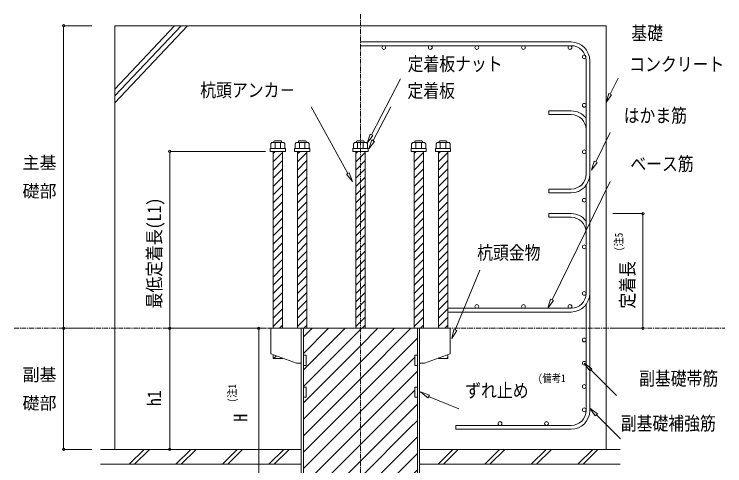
# Model space of a CAD drawing. Units: millimetres, scale not verified. Extents: x -59960 to 29700, y -21000 to 21000.
# Drawn here: x -13173 to 181, y 1157 to 9643 of the extents above; entities that cross this region are included whole.
import ezdxf
from ezdxf.enums import TextEntityAlignment as Align

# ---------------------------------------------------------------- set-up
doc = ezdxf.new("R2010")
doc.units = ezdxf.units.MM
doc.header["$LTSCALE"] = 70
doc.linetypes.add('USER2', pattern=[2, 1.25, -0.25, 0.25, -0.25])
doc.layers.add('0-0_0', color=7, linetype='Continuous')
doc.layers.add('0-4_02_TEXT', color=7, linetype='Continuous')
for name, color, linetype, lineweight in [('0-5_05_SUNPOU', 3, 'Continuous', 18), ('0-6_03_ZU', 2, 'Continuous', 18), ('0-9_08_CENTER', 1, 'USER2', 18)]:
    doc.layers.add(name, color=color, linetype=linetype, lineweight=lineweight)
doc.styles.add('ＭＳ ゴシック', font='')
doc.styles.get('ＭＳ ゴシック').set_extended_font_data('MS Gothic')

# ---------------------------------------------------------------- blocks, each defined once
blk = doc.blocks.new('X39')
at = {"layer": '0-0_0'}
for p, q in [((21406.32, 24171.05), (21455.34, 24220.08)), ((21561, 24171.05), (21568.51, 24178.56))]:
    blk.add_line(p, q, dxfattribs=at)
blk = doc.blocks.new('U40')
at = {"layer": '0-4_02_TEXT', "style": 'ＭＳ ゴシック', "width": 0.85}
blk.add_text('最低定着長(L1)', height=256.6, rotation=90, dxfattribs=at).set_placement((19364.26, 25113.14), align=Align.BOTTOM_LEFT)
blk = doc.blocks.new('U41')
at = {"layer": '0-4_02_TEXT', "style": 'ＭＳ ゴシック', "width": 0.85}
blk.add_text('副基礎補強筋', height=256.6, dxfattribs=at).set_placement((27926.89, 22748.68), align=Align.BOTTOM_LEFT)
blk = doc.blocks.new('U42')
at = {"layer": '0-4_02_TEXT', "style": 'ＭＳ ゴシック', "width": 0.85}
blk.add_text('はかま筋', height=256.6, dxfattribs=at).set_placement((27981.2, 28533.3), align=Align.BOTTOM_LEFT)
blk = doc.blocks.new('U43')
at = {"layer": '0-4_02_TEXT', "style": 'ＭＳ ゴシック', "width": 0.85}
blk.add_text('杭頭金物', height=256.6, dxfattribs=at).set_placement((25226.67, 25956.12), align=Align.BOTTOM_LEFT)
blk = doc.blocks.new('U44')
at = {"layer": '0-4_02_TEXT', "style": 'ＭＳ ゴシック', "width": 0.85}
blk.add_text('ベース筋', height=256.6, dxfattribs=at).set_placement((28106.24, 27624.99), align=Align.BOTTOM_LEFT)
blk = doc.blocks.new('U45')
at = {"layer": '0-4_02_TEXT', "style": 'ＭＳ ゴシック', "width": 0.85}
blk.add_text('定着板', height=256.6, dxfattribs=at).set_placement((23915.93, 28999.13), align=Align.BOTTOM_LEFT)
blk = doc.blocks.new('U46')
at = {"layer": '0-4_02_TEXT', "style": 'ＭＳ ゴシック', "width": 0.85}
blk.add_text('杭頭アンカ－', height=256.6, dxfattribs=at).set_placement((20023.64, 29011.04), align=Align.BOTTOM_LEFT)
blk = doc.blocks.new('U47')
at = {"layer": '0-4_02_TEXT', "style": 'ＭＳ ゴシック', "width": 0.85}
blk.add_text('定着板ナット', height=256.6, dxfattribs=at).set_placement((23920.28, 29503.64), align=Align.BOTTOM_LEFT)
blk = doc.blocks.new('U50')
at = {"layer": '0-4_02_TEXT', "style": 'ＭＳ ゴシック', "width": 0.85}
blk.add_text('H', height=256.6, rotation=90, dxfattribs=at).set_placement((20983.25, 22985.04), align=Align.BOTTOM_LEFT)
blk = doc.blocks.new('U51')
at = {"layer": '0-4_02_TEXT', "style": 'ＭＳ ゴシック', "width": 0.85}
for s, p in [('基礎', (28125.33, 30081.57)), ('コンクリート', (28085.67, 29498.23))]:
    blk.add_text(s, height=256.6, dxfattribs=at).set_placement(p, align=Align.BOTTOM_LEFT)
blk = doc.blocks.new('X53')
at = {"layer": '0-0_0'}
for p, q in [((21391.31, 28023.03), (21433.08, 28064.8)), ((21391.31, 27868.35), (21568.51, 28045.55)), ((21391.31, 27713.67), (21568.51, 27890.87)), ((21391.31, 27558.99), (21568.51, 27736.19)), ((21391.31, 27404.31), (21568.51, 27581.51)), ((21391.31, 27249.63), (21568.51, 27426.83)), ((21391.31, 27094.95), (21568.51, 27272.15)), ((21391.31, 26940.27), (21568.51, 27117.47)), ((21391.31, 26785.59), (21568.51, 26962.79)), ((21391.31, 26630.92), (21568.51, 26808.11)), ((21391.31, 26476.24), (21568.51, 26653.44)), ((21391.31, 26321.56), (21568.51, 26498.76)), ((21391.31, 26166.88), (21568.51, 26344.08)), ((21391.31, 26012.2), (21568.51, 26189.4)), ((21391.31, 25857.52), (21568.51, 26034.72)), ((21391.31, 25702.84), (21568.51, 25880.04)), ((21391.31, 25548.16), (21568.51, 25725.36)), ((21391.31, 25393.48), (21568.51, 25570.68)), ((21391.31, 25238.8), (21568.51, 25416)), ((21391.31, 25084.12), (21568.51, 25261.32)), ((21391.31, 24929.44), (21568.51, 25106.64)), ((21391.31, 24774.76), (21568.51, 24951.96)), ((21511.03, 24739.8), (21568.51, 24797.28))]:
    blk.add_line(p, q, dxfattribs=at)
blk = doc.blocks.new('X54')
at = {"layer": '0-0_0'}
for p, q in [((21850.19, 28023.03), (21891.96, 28064.8)), ((21850.19, 27868.35), (22027.39, 28045.55)), ((21850.19, 27713.67), (22027.39, 27890.87)), ((21850.19, 27558.99), (22027.39, 27736.19)), ((21850.19, 27404.31), (22027.39, 27581.51)), ((21850.19, 27249.63), (22027.39, 27426.83)), ((21850.19, 27094.95), (22027.39, 27272.15)), ((21850.19, 26940.27), (22027.39, 27117.47)), ((21850.19, 26785.59), (22027.39, 26962.79)), ((21850.19, 26630.92), (22027.39, 26808.11)), ((21850.19, 26476.24), (22027.39, 26653.44)), ((21850.19, 26321.56), (22027.39, 26498.76)), ((21850.19, 26166.88), (22027.39, 26344.08)), ((21850.19, 26012.2), (22027.39, 26189.4)), ((21850.19, 25857.52), (22027.39, 26034.72)), ((21850.19, 25702.84), (22027.39, 25880.04)), ((21850.19, 25548.16), (22027.39, 25725.36)), ((21850.19, 25393.48), (22027.39, 25570.68)), ((21850.19, 25238.8), (22027.39, 25416)), ((21850.19, 25084.12), (22027.39, 25261.32)), ((21850.19, 24929.44), (22027.39, 25106.64)), ((21850.19, 24774.76), (22027.39, 24951.96)), ((21969.91, 24739.8), (22027.39, 24797.28))]:
    blk.add_line(p, q, dxfattribs=at)
blk = doc.blocks.new('X55')
at = {"layer": '0-0_0'}
for p, q in [((22945.32, 28023.03), (22987.09, 28064.8)), ((22945.32, 27868.35), (23122.52, 28045.55)), ((22945.32, 27713.67), (23122.52, 27890.87)), ((22945.32, 27558.99), (23122.52, 27736.19)), ((22945.32, 27404.31), (23122.52, 27581.51)), ((22945.32, 27249.63), (23122.52, 27426.83)), ((22945.32, 27094.95), (23122.52, 27272.15)), ((22945.32, 26940.27), (23122.52, 27117.47)), ((22945.32, 26785.59), (23122.52, 26962.79)), ((22945.32, 26630.92), (23122.52, 26808.11)), ((22945.32, 26476.24), (23122.52, 26653.44)), ((22945.32, 26321.56), (23122.52, 26498.76)), ((22945.32, 26166.88), (23122.52, 26344.08)), ((22945.32, 26012.2), (23122.52, 26189.4)), ((22945.32, 25857.52), (23122.52, 26034.72)), ((22945.32, 25702.84), (23122.52, 25880.04)), ((22945.32, 25548.16), (23122.52, 25725.36)), ((22945.32, 25393.48), (23122.52, 25570.68)), ((22945.32, 25238.8), (23122.52, 25416)), ((22945.32, 25084.12), (23122.52, 25261.32)), ((22945.32, 24929.44), (23122.52, 25106.64)), ((22945.32, 24774.76), (23122.52, 24951.96)), ((23065.04, 24739.8), (23122.52, 24797.28))]:
    blk.add_line(p, q, dxfattribs=at)
blk = doc.blocks.new('X56')
at = {"layer": '0-0_0'}
for p, q in [((24040.45, 28023.03), (24082.22, 28064.8)), ((24040.45, 27868.35), (24217.65, 28045.55)), ((24040.45, 27713.67), (24217.65, 27890.87)), ((24040.45, 27558.99), (24217.65, 27736.19)), ((24040.45, 27404.31), (24217.65, 27581.51)), ((24040.45, 27249.63), (24217.65, 27426.83)), ((24040.45, 27094.95), (24217.65, 27272.15)), ((24040.45, 26940.27), (24217.65, 27117.47)), ((24040.45, 26785.59), (24217.65, 26962.79)), ((24040.45, 26630.92), (24217.65, 26808.11)), ((24040.45, 26476.24), (24217.65, 26653.44)), ((24040.45, 26321.56), (24217.65, 26498.76)), ((24040.45, 26166.88), (24217.65, 26344.08)), ((24040.45, 26012.2), (24217.65, 26189.4)), ((24040.45, 25857.52), (24217.65, 26034.72)), ((24040.45, 25702.84), (24217.65, 25880.04)), ((24040.45, 25548.16), (24217.65, 25725.36)), ((24040.45, 25393.48), (24217.65, 25570.68)), ((24040.45, 25238.8), (24217.65, 25416)), ((24040.45, 25084.12), (24217.65, 25261.32)), ((24040.45, 24929.44), (24217.65, 25106.64)), ((24040.45, 24774.76), (24217.65, 24951.96)), ((24160.17, 24739.8), (24217.65, 24797.28))]:
    blk.add_line(p, q, dxfattribs=at)
blk = doc.blocks.new('X57')
at = {"layer": '0-0_0'}
for p, q in [((24498.44, 28023.03), (24540.22, 28064.8)), ((24498.44, 27868.35), (24675.64, 28045.55)), ((24498.44, 27713.67), (24675.64, 27890.87)), ((24498.44, 27558.99), (24675.64, 27736.19)), ((24498.44, 27404.31), (24675.64, 27581.51)), ((24498.44, 27249.63), (24675.64, 27426.83)), ((24498.44, 27094.95), (24675.64, 27272.15)), ((24498.44, 26940.27), (24675.64, 27117.47)), ((24498.44, 26785.59), (24675.64, 26962.79)), ((24498.44, 26630.92), (24675.64, 26808.11)), ((24498.44, 26476.24), (24675.64, 26653.44)), ((24498.44, 26321.56), (24675.64, 26498.76)), ((24498.44, 26166.88), (24675.64, 26344.08)), ((24498.44, 26012.2), (24675.64, 26189.4)), ((24498.44, 25857.52), (24675.64, 26034.72)), ((24498.44, 25702.84), (24675.64, 25880.04)), ((24498.44, 25548.16), (24675.64, 25725.36)), ((24498.44, 25393.48), (24675.64, 25570.68)), ((24498.44, 25238.8), (24675.64, 25416)), ((24498.44, 25084.12), (24675.64, 25261.32)), ((24498.44, 24929.44), (24675.64, 25106.64)), ((24498.44, 24774.76), (24675.64, 24951.96)), ((24618.17, 24739.8), (24675.64, 24797.28))]:
    blk.add_line(p, q, dxfattribs=at)
blk = doc.blocks.new('X58')
at = {"layer": '0-0_0'}
for p, q in [((24499.91, 24171.05), (24512.62, 24183.76)), ((24654.59, 24171.05), (24676.53, 24193))]:
    blk.add_line(p, q, dxfattribs=at)
blk = doc.blocks.new('U64')
at = {"layer": '0-4_02_TEXT', "style": 'ＭＳ ゴシック', "width": 0.85}
blk.add_text('h1', height=256.6, rotation=90, dxfattribs=at).set_placement((19364.26, 23276.55), align=Align.BOTTOM_LEFT)
blk = doc.blocks.new('U65')
at = {"layer": '0-4_02_TEXT', "style": 'ＭＳ ゴシック'}
for s, p in [('主基', (16682.63, 27665.45)), ('礎部', (16682.63, 27132.12))]:
    blk.add_text(s, height=234.6, dxfattribs=at).set_placement(p, align=Align.BOTTOM_LEFT)
blk = doc.blocks.new('U66')
at = {"layer": '0-4_02_TEXT', "style": 'ＭＳ ゴシック'}
for s, p in [('副基', (16682.63, 23680.9)), ('礎部', (16682.63, 23147.56))]:
    blk.add_text(s, height=234.6, dxfattribs=at).set_placement(p, align=Align.BOTTOM_LEFT)
blk = doc.blocks.new('U67')
at = {"layer": '0-4_02_TEXT', "style": 'ＭＳ ゴシック', "width": 0.85}
blk.add_text('副基礎帯筋', height=256.6, dxfattribs=at).set_placement((28270.19, 23590.87), align=Align.BOTTOM_LEFT)
blk = doc.blocks.new('U68')
at = {"layer": '0-0_0', "style": 'ＭＳ ゴシック', "width": 0.85}
blk.add_text('(注1', height=146.6, rotation=90, dxfattribs=at).set_placement((20740.13, 23347.9), align=Align.BOTTOM_LEFT)
blk = doc.blocks.new('U70')
at = {"layer": '0-4_02_TEXT', "style": 'ＭＳ ゴシック', "width": 0.85}
blk.add_text('定着長', height=256.6, rotation=90, dxfattribs=at).set_placement((28257.85, 25111.17), align=Align.BOTTOM_LEFT)
blk = doc.blocks.new('U71')
at = {"layer": '0-0_0', "style": 'ＭＳ ゴシック', "width": 0.85}
blk.add_text('(注5', height=146.6, rotation=90, dxfattribs=at).set_placement((28005.14, 26191.17), align=Align.BOTTOM_LEFT)
blk = doc.blocks.new('X77')
at = {"layer": '0-0_0'}
for p, q in [((21962.67, 23958.71), (22743.77, 24739.8)), ((21962.67, 24268.07), (22434.41, 24739.8)), ((21962.67, 24577.43), (22125.05, 24739.8)), ((21962.67, 23649.35), (23033.92, 24720.6)), ((23033.92, 23792.52), (23981.2, 24739.8)), ((23033.92, 24101.88), (23671.84, 24739.8)), ((23033.92, 24411.24), (23362.48, 24739.8)), ((23033.92, 24720.6), (23053.12, 24739.8)), ((23033.92, 23483.16), (24105.17, 24554.41)), ((21962.67, 23339.99), (23033.92, 24411.24)), ((23033.92, 23173.8), (24057.17, 24197.05)), ((24095.92, 24235.8), (24105.17, 24245.05)), ((21962.67, 23030.63), (23033.92, 24101.88)), ((23033.92, 22864.44), (24105.17, 23935.69)), ((21962.67, 22721.27), (23033.92, 23792.52)), ((21962.67, 22411.91), (23033.92, 23483.16)), ((21962.67, 22102.55), (23033.92, 23173.8)), ((23958.35, 22860.79), (24105.17, 23007.62)), ((22150.99, 21981.51), (23033.92, 22864.44)), ((23079.07, 21981.51), (23958.35, 22860.79)), ((23388.43, 21981.51), (24105.17, 22698.26)), ((22460.35, 21981.51), (23033.92, 22555.08)), ((23697.78, 21981.51), (24105.17, 22388.9)), ((22769.71, 21981.51), (23033.92, 22245.72)), ((24007.14, 21981.51), (24105.17, 22079.54))]:
    blk.add_line(p, q, dxfattribs=at)
for points in [[(23033.92, 22555.08), (23648.79, 23169.95), (24057.17, 23578.33)], [(23033.92, 22245.72), (23803.57, 23015.37), (24105.17, 23316.97)]]:
    blk.add_lwpolyline(points, dxfattribs=at)
blk = doc.blocks.new('U83')
at = {"layer": '0-4_02_TEXT', "style": 'ＭＳ ゴシック', "width": 0.85}
blk.add_text('ずれ止め', height=256.6, dxfattribs=at).set_placement((25003.89, 23364.75), align=Align.BOTTOM_LEFT)
blk = doc.blocks.new('U84')
at = {"layer": '0-0_0', "style": 'ＭＳ ゴシック', "width": 0.85}
blk.add_text('(備考1', height=146.6, dxfattribs=at).set_placement((26369.8, 23685.44), align=Align.BOTTOM_LEFT)

msp = doc.modelspace()

# ---------------------------------------------------------------- linework, layer by layer
at = {"layer": '0-5_05_SUNPOU'}
for p, q in [((-11714.33, 9427.3), (-12245.25, 9427.3)), ((-10158.32, 9427.3), (-11282.37, 8235.04)), ((-10038.07, 9427.3), (-11282.37, 8107.49)), ((-9917.81, 9427.3), (-11282.37, 7979.94)), ((-5915.62, 8425.93), (-6456.98, 7375.34)), ((-1972.73, 8140.18), (-1825.51, 8440.32)), ((-7592.17, 7903.68), (-6904.16, 6648.41)), ((-6097.18, 7903.68), (-6428, 7267.08)), ((-2244.63, 6866.39), (-1972.01, 7422.21)), ((-8450.73, 7064.8), (-10249.97, 7064.8)), ((-10249.97, 3739.8), (-10249.97, 7064.8)), ((-3065.97, 4273.17), (-1974.8, 6497.79)), ((-1356.37, 5895.95), (-1925.23, 5895.95)), ((-1356.37, 3739.8), (-1356.37, 5895.95)), ((-4423.77, 4831.26), (-4884.6, 3709.47)), ((-12245.25, 1464.8), (-12245.25, 3739.8)), ((-10249.97, 1464.8), (-10249.97, 3739.8)), ((-8450.73, 3739.8), (-10249.97, 3739.8)), ((-8436.51, 3739.8), (-8577.95, 3739.8)), ((-1356.37, 3739.8), (-1925.23, 3739.8)), ((-1857.26, 2479.77), (-2337.3, 2959.81)), ((-4817.75, 2224.03), (-5384.29, 2458.56)), ((-1778.81, 1659.96), (-2232.3, 2113.45)), ((-11714.33, 1464.8), (-12245.25, 1464.8)), ((-10730.76, 1464.8), (-11010, 1185.56)), ((-10631.42, 1464.8), (-10910.67, 1185.56)), ((-9855.76, 1464.8), (-10135, 1185.56)), ((-9756.42, 1464.8), (-10035.67, 1185.56)), ((-8980.76, 1464.8), (-9260, 1185.56)), ((-8881.42, 1464.8), (-9160.67, 1185.56)), ((-8105.76, 1464.8), (-8385, 1185.56)), ((-8006.42, 1464.8), (-8285.67, 1185.56)), ((-4926.97, 1464.8), (-5206.22, 1185.56)), ((-4827.64, 1464.8), (-5106.88, 1185.56)), ((-4051.97, 1464.8), (-4331.22, 1185.56)), ((-3952.64, 1464.8), (-4231.88, 1185.56)), ((-3176.97, 1464.8), (-3456.22, 1185.56)), ((-3077.64, 1464.8), (-3356.88, 1185.56)), ((-2301.97, 1464.8), (-2581.22, 1185.56)), ((-2202.64, 1464.8), (-2481.88, 1185.56))]:
    msp.add_line(p, q, dxfattribs=at)
for points in [[(-11714.33, 3739.8), (-12245.25, 3739.8), (-12245.25, 9427.3)], [(-7934.69, 981.51), (-8577.95, 981.51), (-8577.95, 3739.8)]]:
    msp.add_lwpolyline(points, dxfattribs=at)
for points in [[(-1946.54, 8127.34), (-2049.79, 7983.07), (-1998.91, 8153.03)], [(-6431.1, 7361.89), (-6537.68, 7220.06), (-6482.86, 7388.79)], [(-6402.12, 7253.63), (-6508.7, 7111.8), (-6453.88, 7280.53)], [(-2218.45, 6853.55), (-2321.7, 6709.28), (-2270.82, 6879.24)], [(-6878.9, 6662.99), (-6816.66, 6496.86), (-6929.42, 6633.83)], [(-3039.78, 4260.33), (-3143.04, 4116.05), (-3092.16, 4286.02)], [(-4857.61, 3698.41), (-4950.94, 3547.53), (-4911.59, 3720.53)], [(-2316.67, 2980.43), (-2461.04, 3083.55), (-2357.92, 2939.19)], [(-5370.07, 2484.02), (-5537.08, 2543.89), (-5398.51, 2433.1)], [(-2211.67, 2134.07), (-2356.04, 2237.19), (-2252.92, 2092.82)]]:
    msp.add_lwpolyline(points, close=True, dxfattribs=at)
for centre in [(-12245.25, 9427.3), (-10249.97, 7064.8), (-1356.37, 5895.95), (-12245.25, 3739.8), (-10249.97, 3739.8), (-8577.95, 3739.8), (-1356.37, 3739.8), (-12245.25, 1464.8), (-10249.97, 1464.8)]:
    msp.add_circle(centre, 21.88, dxfattribs=at)
at = {"layer": '0-6_03_ZU'}
for p, q in [((-11282.37, 9427.3), (-11282.37, 1464.8)), ((-2049.79, 9427.3), (-11282.37, 9427.3)), ((-2049.79, 9427.3), (-2049.79, 1464.8)), ((-2706.04, 9121.05), (-6666.08, 9121.05)), ((-2706.04, 9051.05), (-6666.08, 9051.05)), ((-2426.04, 8771.05), (-2426.04, 6636.05)), ((-2356.04, 8771.06), (-2356.04, 4396.05)), ((-8279.46, 7266.05), (-8158.95, 7266.05)), ((-8271.71, 7231.05), (-8271.71, 7117.3)), ((-8166.71, 7231.05), (-8166.71, 7117.3)), ((-8158.95, 7266.05), (-8147.02, 7254.12)), ((-8147.02, 7254.12), (-8147.02, 7231.05)), ((-7821.47, 7266.05), (-7833.4, 7254.12)), ((-7833.4, 7254.12), (-7833.4, 7231.05)), ((-7821.47, 7266.05), (-7700.96, 7266.05)), ((-7813.71, 7231.05), (-7813.71, 7117.3)), ((-7708.71, 7231.05), (-7708.71, 7117.3)), ((-7700.96, 7266.05), (-7689.03, 7254.12)), ((-7689.03, 7254.12), (-7689.03, 7231.05)), ((-6726.34, 7266.05), (-6738.27, 7254.12)), ((-6738.27, 7254.12), (-6738.27, 7231.05)), ((-6726.34, 7266.05), (-6605.83, 7266.05)), ((-6718.58, 7231.05), (-6718.58, 7117.3)), ((-6613.58, 7231.05), (-6613.58, 7117.3)), ((-6605.83, 7266.05), (-6593.89, 7254.12)), ((-6593.89, 7254.12), (-6593.89, 7231.05)), ((-5631.2, 7266.05), (-5643.14, 7254.12)), ((-5643.14, 7254.12), (-5643.14, 7231.05)), ((-5510.69, 7266.05), (-5631.2, 7266.05)), ((-5623.45, 7231.05), (-5623.45, 7117.3)), ((-5518.45, 7231.05), (-5518.45, 7117.3)), ((-5510.69, 7266.05), (-5498.76, 7254.12)), ((-5498.76, 7254.12), (-5498.76, 7231.05)), ((-5173.21, 7266.05), (-5185.14, 7254.12)), ((-5185.14, 7254.12), (-5185.14, 7231.05)), ((-5052.7, 7266.05), (-5173.21, 7266.05)), ((-5165.46, 7231.05), (-5165.46, 7117.3)), ((-5060.46, 7231.05), (-5060.46, 7117.3)), ((-2426.04, 4396.05), (-2426.04, 6426.05)), ((-2356.04, 4396.05), (-2356.04, 2193.94)), ((-2426.04, 2193.94), (-2426.04, 4186.05)), ((-5031.14, 4116.05), (-2706.04, 4116.05)), ((-5026.33, 4046.05), (-2706.04, 4046.05)), ((-8350.46, 3739.8), (-8350.46, 3258.55)), ((-8350.46, 3739.8), (-5554.83, 3739.8)), ((-7777.33, 3739.8), (-7777.33, 133.12)), ((-7777.33, 3669.8), (-7777.33, 3739.8)), ((-7737.33, 3739.8), (-7737.33, 107.01)), ((-5594.83, 3739.8), (-5594.83, 159.23)), ((-5554.83, 3739.8), (-5554.83, 133.12)), ((-4981.71, 3739.8), (-5551.02, 3739.8)), ((-4981.71, 3739.8), (-4981.71, 3258.55)), ((-7869.21, 3083.55), (-8350.46, 3258.55)), ((-8308.69, 3243.37), (-8308.69, 3171.05)), ((-5462.96, 3083.55), (-4981.71, 3258.55)), ((-5023.47, 3243.37), (-5023.47, 3171.05)), ((-8308.69, 3171.05), (-8131.49, 3171.05)), ((-8131.49, 3178.93), (-8131.49, 3171.05)), ((-7869.21, 3083.55), (-7777.33, 3083.55)), ((-5462.96, 3083.55), (-5554.83, 3083.55)), ((-5200.67, 3178.93), (-5200.67, 3171.05)), ((-5023.47, 3171.05), (-5200.67, 3171.05)), ((-4873.13, 1913.94), (-4873.13, 1843.94)), ((-4873.13, 1913.94), (-2706.04, 1913.94)), ((-4873.13, 1843.94), (-2706.04, 1843.94)), ((-11548.46, 1464.8), (-7777.33, 1464.8)), ((-11282.37, 1464.8), (-11044.63, 1464.8)), ((-1783.7, 1464.8), (-5554.83, 1464.8)), ((-7777.33, 1185.56), (-11548.46, 1185.56)), ((-5554.83, 1185.56), (-1783.7, 1185.56))]:
    msp.add_line(p, q, dxfattribs=at)
for points in [[(-2706.04, 7756.05), (-3126.04, 7756.05), (-3126.04, 7826.05), (-2706.04, 7826.05)], [(-8279.46, 7266.05), (-8291.39, 7254.12), (-8291.39, 7231.05)], [(-5052.7, 7266.05), (-5040.77, 7254.12), (-5040.77, 7231.05)], [(-2706.04, 6356.05), (-3126.04, 6356.05), (-3126.04, 6286.05), (-2706.04, 6286.05)], [(-2706.04, 5825.95), (-3126.04, 5825.95), (-3126.04, 5895.95), (-2706.04, 5895.95)]]:
    msp.add_lwpolyline(points, dxfattribs=at)
for points in [[(-8108.1, 7231.05), (-8330.31, 7231.05), (-8352.18, 7209.18), (-8352.18, 7117.3), (-8086.23, 7117.3), (-8086.23, 7209.18)], [(-7650.11, 7231.05), (-7872.32, 7231.05), (-7894.19, 7209.18), (-7894.19, 7117.3), (-7628.23, 7117.3), (-7628.23, 7209.18)], [(-6554.98, 7231.05), (-6777.18, 7231.05), (-6799.06, 7209.18), (-6799.06, 7117.3), (-6533.1, 7117.3), (-6533.1, 7209.18)], [(-5682.05, 7231.05), (-5459.85, 7231.05), (-5437.97, 7209.18), (-5437.97, 7117.3), (-5703.93, 7117.3), (-5703.93, 7209.18)], [(-5224.06, 7231.05), (-5001.85, 7231.05), (-4979.98, 7209.18), (-4979.98, 7117.3), (-5245.93, 7117.3), (-5245.93, 7209.18)], [(-8361.39, 7117.3), (-8361.39, 7064.8), (-8077.02, 7064.8), (-8077.02, 7117.3)], [(-7903.4, 7117.3), (-7903.4, 7064.8), (-7619.03, 7064.8), (-7619.03, 7117.3)], [(-6808.27, 7117.3), (-6808.27, 7064.8), (-6523.89, 7064.8), (-6523.89, 7117.3)], [(-5428.76, 7117.3), (-5428.76, 7064.8), (-5713.14, 7064.8), (-5713.14, 7117.3)], [(-4970.77, 7117.3), (-4970.77, 7064.8), (-5255.14, 7064.8), (-5255.14, 7117.3)], [(-8308.69, 7064.8), (-8131.49, 7064.8), (-8131.49, 3739.8), (-8308.69, 3739.8)], [(-7849.81, 7064.8), (-7672.61, 7064.8), (-7672.61, 3739.8), (-7849.81, 3739.8)], [(-6754.68, 7064.8), (-6577.48, 7064.8), (-6577.48, 3739.8), (-6754.68, 3739.8)], [(-5659.55, 7064.8), (-5482.35, 7064.8), (-5482.35, 3739.8), (-5659.55, 3739.8)], [(-5201.56, 7064.8), (-5024.36, 7064.8), (-5024.36, 3739.8), (-5201.56, 3739.8)], [(-7737.33, 3235.8), (-7689.33, 3235.8), (-7689.33, 3043.8), (-7737.33, 3043.8)], [(-5594.83, 3235.8), (-5642.83, 3235.8), (-5642.83, 3043.8), (-5594.83, 3043.8)], [(-7737.33, 2635.8), (-7689.33, 2635.8), (-7689.33, 2443.8), (-7737.33, 2443.8)], [(-5594.83, 2635.8), (-5642.83, 2635.8), (-5642.83, 2443.8), (-5594.83, 2443.8)]]:
    msp.add_lwpolyline(points, close=True, dxfattribs=at)
for centre in [(-6228.58, 9016.05), (-5353.58, 9016.05), (-4478.58, 9016.05), (-3603.58, 9016.05), (-2728.58, 9016.05), (-2461.04, 8841.05), (-2461.04, 8841.05), (-2461.04, 7931.05), (-2461.04, 7056.05), (-2461.04, 6146.05), (-2461.04, 5271.05), (-2461.04, 4396.05), (-4478.58, 4151.05), (-3603.58, 4151.05), (-2728.58, 4151.05), (-2461.04, 3521.05), (-2461.04, 3083.55), (-2461.04, 2646.05), (-2461.04, 2208.55), (-4044.36, 1948.94), (-3169.36, 1948.94)]:
    msp.add_circle(centre, 35, dxfattribs=at)
for centre, radius, start, end in [((-2706.04, 8771.05), 350, 0, 90), ((-2706.04, 8771.05), 280, 0, 90), ((-2706.04, 7476.05), 350, 36.8699, 90), ((-2706.04, 7476.05), 280, 0, 90), ((-2706.04, 6636.05), 280, 270, 0), ((-2706.04, 6636.05), 350, 270, 0), ((-2706.04, 5545.95), 350, 36.8699, 90), ((-2706.04, 5545.95), 280, 0, 90), ((-2706.04, 4396.05), 280, 270, 0), ((-2706.04, 4396.05), 350, 270, 0), ((-2706.04, 2193.94), 280, 270, 0), ((-2706.04, 2193.94), 350, 270, 0)]:
    msp.add_arc(centre, radius, start, end, dxfattribs=at)
at = {"layer": '0-9_08_CENTER'}
for p, q in [((-6666.08, 9642.59), (-6666.08, -4228.96)), ((-13172.97, 3739.8), (180.92, 3739.8))]:
    msp.add_line(p, q, dxfattribs=at)

# ---------------------------------------------------------------- block references
at = {"layer": '0-5_05_SUNPOU'}
msp.add_blockref('X77', (-29700, -21000), dxfattribs=at)
at = {"layer": '0-6_03_ZU'}
for name in ['U51', 'U47', 'U46', 'U45', 'U42', 'U65', 'X53', 'X54', 'X55', 'X56', 'X57', 'U44', 'U40', 'U71', 'U43', 'U70', 'X39', 'X58', 'U66', 'U67', 'U84', 'U68', 'U83', 'U64', 'U50', 'U41']:
    msp.add_blockref(name, (-29700, -21000), dxfattribs=at)

doc.saveas('drawing.dxf')
